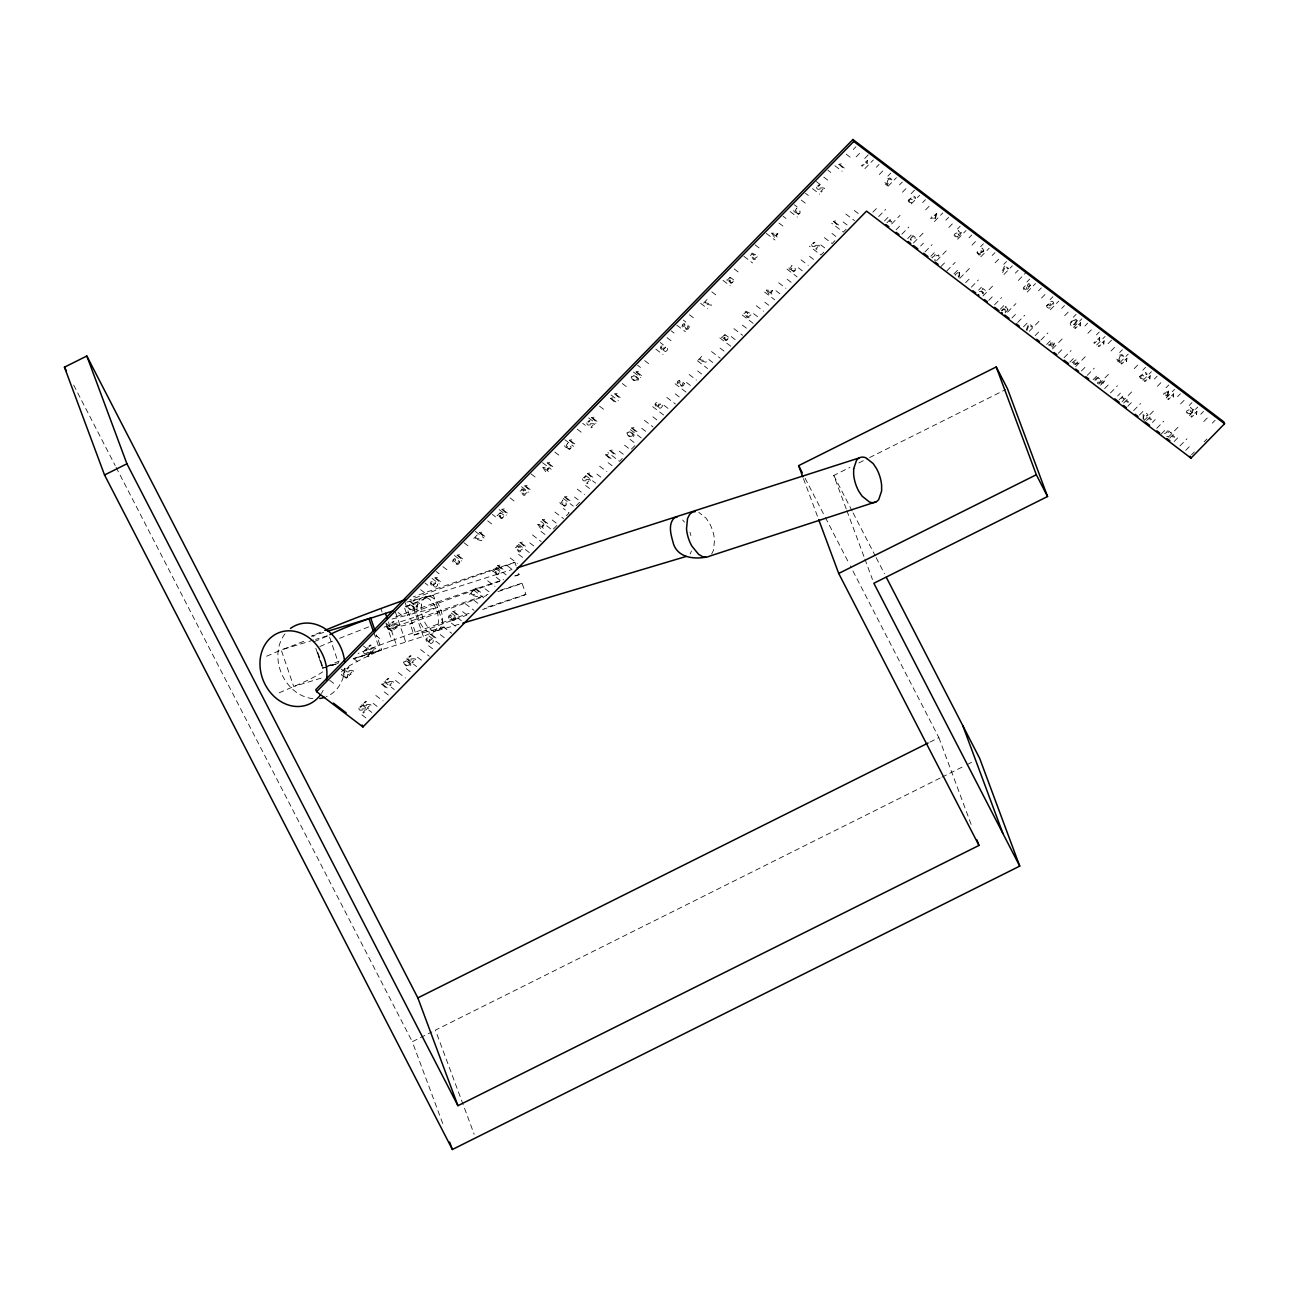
<?xml version="1.0" encoding="UTF-8"?>
<svg xmlns="http://www.w3.org/2000/svg" width="1289" height="1289" viewBox="0 0 1289 1289"><rect width="100%" height="100%" fill="white"/><g stroke="black" fill="none" stroke-linecap="round" stroke-linejoin="round"><path stroke-width="0.75" stroke-dasharray="5 3.75" d="M1143.117 419.215L1143.166 414.43A2.417 2.079 -23 0 1 1144.02 413.366L1146.147 413.012L1147.79 414.478A2.127 1.821 -23 0 1 1147.758 415.654L1146.453 416.009C1147.323 411.11 1141.587 416.186 1144.02 419.553M1168.092 395.965L1168.479 389.89L1164.918 393.548L1164.144 392.968L1162.984 395.53L1164.998 394.708L1167.463 396.593M1052.323 347.353C1053.016 346.193 1057.061 341.617 1051.55 342.197A2.046 1.756 -23 0 0 1050.567 343.083L1050.616 344.453L1048.666 344.646M690.114 554.028L691.5 551.015M1001.311 310.762L1003.325 308.764L1005.855 309.408A2.288 1.966 -23 0 1 1006.145 310.858C1010.189 307.894 1003.889 307.555 1005.243 306.798A2.046 1.756 -23 0 1 1006.79 306.701L1008.143 309.441L1005.227 312.808M711.641 553.996L713.494 550.306L714.509 540.027A24.491 13.712 71.9 0 0 709.192 522.77L706.018 518.097L698.783 512.345M931.802 257.591L934.606 255.77A1.708 1.466 -23 0 1 935.073 254.497L935.492 254.159A2.046 1.756 -23 0 1 937.119 253.836L938.698 254.868A2.24 1.917 -23 0 1 938.859 256.285C936.378 253.933 936.346 256.495 932.688 257.913M1002.262 310.794C1003.873 307.346 1007.627 311.793 1003.696 312.566M1026.221 329.952L1028.783 323.62L1032.473 326.439L1031.812 327.1L1029.025 324.973L1026.882 330.596M1072.11 362.708L1075.542 360.034A2.594 2.224 -23 0 1 1077.604 360.469L1077.91 363.289L1074.833 364.658M1094.764 380.11C1098.695 373.294 1104.56 381.061 1097.148 383.639M1095.698 380.368C1098.599 375.405 1102.466 380.158 1097.374 382.543M853.205 149.54L855.96 146.72M856.105 156.92L861.713 151.184M864.71 158.466L868.899 154.164M864.903 168.601L873.298 160.013M876.294 167.28L879.082 164.412M879.291 174.563L884.882 168.827M887.879 176.11L890.683 173.242M566.354 515.793L569.142 512.925L563.357 508.527M576.135 505.771L580.34 501.469L574.54 497.055M622.297 458.481L619.51 461.349L607.909 452.52M634.897 445.591L630.692 449.893L622.007 443.271M823.735 252.161L820.932 255.029L809.347 246.199M834.918 240.689L832.13 243.557L823.429 236.95M846.116 229.233L843.312 232.101L831.727 223.271M888.073 186.244L896.467 177.656M872.895 212.153L877.084 207.851M899.464 184.923L902.268 182.055M878.679 216.568L885.672 209.398M902.461 192.206L908.052 186.47M884.48 220.967L888.669 216.681M911.049 193.753L915.254 189.451M886.88 222.82L891.037 218.582L891.746 221.595L891.102 222.256L890.506 220.371L888.363 222.562M891.666 223.948L900.06 215.36M911.259 203.888L919.653 195.3M896.064 229.796L900.254 225.494M922.634 202.566L925.438 199.698M901.865 234.211L908.858 227.041M925.631 209.849L931.238 204.113M907.649 238.61L911.855 234.324M913.45 243.025L923.23 233.003M934.428 221.531L942.823 212.943M920.636 246.006L923.44 243.138M945.82 220.21L948.607 217.342M925.035 251.854L932.028 244.684M948.817 227.492L954.408 221.756M930.819 256.253L935.024 251.967M957.405 229.039L960.208 226.171M936.62 260.668L946.416 250.646M957.598 239.174L965.993 230.586M941.018 266.517L946.609 260.781M968.99 237.853L971.793 234.985M946.803 270.932L955.197 262.328M971.987 245.136L977.578 239.4M954.005 273.896L958.194 269.61M980.575 246.682L983.378 243.814M958.903 277.763L959.918 271.077L954.972 274.766L955.729 275.363M959.789 278.311L969.586 268.289M980.784 256.817L989.179 248.229M965.59 282.726L969.779 278.424M992.159 255.496L994.963 252.644M971.39 287.141L978.383 279.971M995.156 262.779L1000.763 257.043M978.577 290.122L981.38 287.254M1003.76 264.326L1006.548 261.458M982.975 295.954L992.756 285.932M1003.954 274.46L1012.348 265.872M988.76 300.369L992.965 296.067M1015.345 273.139L1018.133 270.287M994.56 304.784L1001.553 297.614M1018.342 280.422L1025.335 273.252M1000.345 309.199L1004.55 304.897M1026.93 281.969L1029.734 279.101M1007.547 312.164L1015.941 303.576M1027.124 292.104L1035.518 283.516M1011.946 318.012L1016.135 313.71M1038.515 290.798L1041.319 287.93M1017.73 322.427L1024.723 315.257M1041.512 298.065L1047.103 292.329M1023.53 326.842L1027.72 322.54M1050.1 299.612L1052.904 296.744M1029.315 331.241L1039.111 321.219M1050.309 309.747L1058.688 301.159M1035.115 335.656L1039.305 331.354M1061.685 308.442L1064.488 305.574M1040.916 340.07L1047.909 332.9M1064.682 315.708L1070.289 309.972M1046.7 344.485L1050.906 340.183M1073.286 317.255L1076.073 314.387M1052.501 348.884L1062.281 338.862M1073.479 327.406L1081.874 318.802M1058.285 353.299L1062.49 348.997M1084.871 326.085L1087.658 323.217M1064.086 357.714L1071.078 350.544M1087.868 333.352L1093.459 327.632M1069.87 362.128L1074.075 357.826M1096.456 334.898L1099.259 332.03M1075.671 366.527L1085.467 356.505M1096.649 345.049L1105.044 336.445M1081.471 370.942L1085.66 366.64M1108.041 343.728L1112.246 339.426M1087.255 375.357L1094.248 368.187M1111.037 350.995L1116.628 345.275M1093.056 379.772L1097.245 375.47M1119.625 352.542L1122.429 349.673M1098.84 384.186L1108.637 374.148M1119.835 362.692L1128.213 354.088M1101.144 383.316L1104.351 380.819L1104.625 383.494L1103.964 384.17L1103.384 382.269L1100.145 385.572M1104.641 388.585L1108.83 384.299M1110.425 393L1117.434 385.83M1134.207 368.638L1139.814 362.918M1117.627 395.981L1120.431 393.113M1142.811 370.185L1145.599 367.317M1119.223 399.703L1123.364 395.465L1124.072 398.478L1123.428 399.139L1122.832 397.238L1120.689 399.445M1122.026 401.83L1131.806 391.792M1143.005 380.336L1151.399 371.731M1123.637 403.07L1127.778 398.833L1128.503 401.846L1127.843 402.506L1127.263 400.621L1125.104 402.812M1127.811 406.228L1132.016 401.942M1154.396 379.014L1157.184 376.146M1133.611 410.643L1140.604 403.489M1157.393 386.281L1162.984 380.561M1139.395 415.058L1143.601 410.756M1165.981 387.828L1168.785 384.96M1143.794 420.907L1154.992 409.435M1166.174 397.979L1174.569 389.375M1146.533 420.504L1150.674 416.25L1151.383 419.263L1150.739 419.94L1150.142 418.039L1148 420.246M1152.382 422.438L1155.186 419.586M1177.566 396.658L1180.37 393.79M1156.781 428.286L1163.774 421.132M1180.563 403.924L1186.154 398.204M1161.18 434.135L1166.771 428.399M1189.151 405.471L1191.954 402.619M1168.366 437.116L1178.162 427.078M1189.36 415.622L1197.739 407.018M1169.784 438.034L1173.941 433.797L1174.65 436.81L1174.005 437.47L1173.409 435.569L1171.266 437.777M1174.166 441.515L1178.355 437.229M1200.736 414.301L1203.539 411.433M1179.951 445.93L1186.96 438.776M1203.733 421.567L1209.34 415.848M1185.751 450.344L1189.94 446.042M1212.337 423.114L1215.124 420.262M1191.552 454.759L1194.339 451.891M1204.135 441.853L1206.939 439.001M1073.27 362.644L1074.059 364.288M1048.843 345.629L1050.599 345.098L1051.647 346.322M1164.515 433.587L1166.787 432.54A1.708 1.466 -23 0 1 1167.254 431.267L1167.673 430.929A2.046 1.756 -23 0 1 1169.3 430.607L1170.879 431.638A2.24 1.917 -23 0 1 1171.04 433.056C1167.625 429.028 1168.994 433.861 1166.626 433.603M516.099 565.919L514.907 562.439L511.588 563.744A171.743 8.749 -18.9 0 0 418.828 596.581L409.821 599.949M515.777 575.941L519.096 574.636L516.712 567.659M497.925 591.651A171.743 8.749 -18.9 0 1 518.774 584.545L522.093 583.24L525.944 594.487L522.625 595.792A171.743 8.749 -18.9 0 0 482.634 609.552M525.864 594.551L525.074 594.664A211.025 10.763 -18.9 0 0 484.293 608.182M384.041 627.147L416.524 616.545L437.599 607.345L407.082 615.191L423.001 608.795A171.743 8.749 -18.9 0 1 499.729 581.387M406.841 602.108L433.362 595.147L444.399 627.195L413.946 635.042L410.079 623.683L426.014 617.399A171.743 8.749 -18.9 0 1 486.726 595.534M979.35 291.523L981.686 291.008L983.233 292.571L984.409 290.831L982.121 289.09L982.766 288.43L985.602 290.589L983.33 293.908L982.589 293.489M934.622 259.588L935.492 260.12A2.385 2.046 -23 0 1 934.654 260.475M1166.803 436.359L1168.06 436.6M846.229 508.913L833.774 475.464L849.902 467.408M858.845 462.944L867.803 458.465M869.592 457.579L1005.678 389.6M929.901 742.126L938.875 737.646L850.305 565.871M442.707 1123.492L412.287 1041.721L431.879 1031.925M940.132 778.057L435.44 1030.153L474.159 1134.223M941.937 777.17L965.284 765.505M967.072 764.603L972.47 761.912M315.821 648.319L322.685 668.169M405.294 606.748L433.346 595.147M373.858 632.609L380.046 650.671L353.283 658.84L423.34 636.412L444.399 627.195M266.597 656.23L281.195 649.93A51.479 2.659 -18.9 0 0 305.332 640.601M314.371 641.616L328.953 635.316L315.579 639.408M319.881 646.53L334.125 640.504M279.149 692.821L293.731 686.521A51.608 5.849 -20.9 0 0 322.637 671.843M339.539 638.297L369.186 626.712M425.918 597L512.007 569.545M313.678 639.989L281.195 649.93L293.731 686.521L324.312 677.176M328.776 666.042L338.217 663.158M353.315 658.534L381.608 649.882L376.469 634.865M322.637 668.185L337.944 663.513L322.588 668.201L316.482 650.107M323.732 632.416L311.6 636.122A173.129 8.83 -18.9 0 1 323.185 631.094M458.965 624.295L433.716 631.771M392.017 619.026L409.306 614.772M424.226 597.194L428.399 596.388M519.096 574.636L518.226 574.813A211.025 10.763 -18.9 0 0 514.585 575.99M522.061 583.224L521.223 583.418A210.993 10.763 -18.9 0 0 499.165 590.668M312.18 635.88L313.485 635.783A51.479 2.659 -18.9 0 1 313.791 636.395M410.079 623.795L412.254 623.393L388.118 629.322A210.993 10.763 -18.9 0 1 487.951 594.406M981.203 291.813L982.089 292.152A1.74 1.482 -23 0 1 982.621 293.135M514.907 562.439L514.037 562.6A211.025 10.763 -18.9 0 0 413.221 596.888M436.214 571.559L439.146 573.766M846.164 154.181L850.514 157.484M834.885 165.733L842.12 171.244M827.925 170.261L830.825 172.468M823.784 177.092L828.134 180.412M816.356 181.604L820.287 184.585M854.301 210.494L858.651 213.797M812.505 188.661L819.74 194.172M845.81 214.022L854.51 220.628M805.464 193.286L808.348 195.493M843.119 221.95L847.469 225.269M801.307 200.117L805.657 203.42M794.266 204.742L797.166 206.949M831.921 233.422L836.271 236.725M790.125 211.573L797.359 217.1M783.084 216.214L785.968 218.421M820.739 244.878L825.089 248.181M778.927 223.045L783.277 226.348M809.54 256.35L813.891 259.653M766.294 233.406L774.979 240.012M801.049 259.862L808.3 265.389M798.358 267.806L802.693 271.109M755.096 244.862L760.897 249.276M786.967 269.127L797.101 276.845M787.16 279.262L792.961 283.677M743.914 256.334L752.599 262.94M778.669 282.79L785.919 288.301M775.978 290.734L781.762 295.149M734.166 268.885L738.516 272.205M764.586 292.055L774.721 299.773M764.78 302.19L770.58 306.605M722.984 280.358L730.219 285.868M756.289 305.719L763.539 311.229M753.598 313.662L757.932 316.965M711.786 291.813L716.136 295.133M742.206 314.983L753.791 323.797M742.4 325.118L746.75 328.421M700.588 303.286L707.838 308.796M733.908 328.647L742.593 335.253M731.217 336.574L735.552 339.893M689.406 314.742L693.756 318.045M719.826 337.895L731.411 346.725M683.315 320.091L685.877 322.057M720.019 348.046L724.37 351.349M676.773 325.102L685.458 331.724M711.528 351.575L720.213 358.181M671.166 330.838L674.066 333.045M708.837 359.502L713.171 362.821M667.025 337.67L671.376 340.973M697.446 360.823L707.58 368.541M660.226 342.487L663.384 344.888M697.639 370.974L701.989 374.277M655.827 349.126L663.078 354.636M689.148 374.487L696.382 380.013M686.441 382.43L690.791 385.733M644.645 360.598L648.995 363.901M675.065 383.751L686.65 392.565M637.604 365.222L640.488 367.429M675.259 393.886L679.609 397.205M633.447 372.054L640.697 377.564M666.767 397.415L675.452 404.037M664.061 405.358L668.411 408.661M622.265 383.526L626.599 386.829M652.685 406.68L664.27 415.493M652.879 416.814L657.229 420.133M611.067 394.982L618.317 400.492M644.387 420.343L653.072 426.965M641.68 428.286L646.031 431.589M599.594 406.228L603.655 409.322M630.305 429.608L641.89 438.421M630.031 439.388L634.72 442.965M588.686 417.91L595.937 423.42M582.692 423.324L585.319 425.322M619.3 451.198L623.65 454.518M577.214 429.156L581.275 432.25M608.118 462.67L612.452 465.974M564.856 439.726L573.557 446.348M599.627 466.199L606.861 471.71M596.92 474.126L601.27 477.446M554.834 452.085L558.894 455.178M585.528 475.448L595.679 483.166M585.593 485.486L590.04 488.869M542.476 462.654L551.176 469.277M577.246 489.127L584.481 494.638M531.1 473.965L536.514 478.09M563.148 498.376L573.299 506.094M521.546 486.678L528.796 492.189M554.866 512.039L563.551 518.661M552.159 519.983L557.96 524.397L552.353 530.117L540.768 521.304M510.073 497.925L514.134 501.018M540.977 531.439L546.762 535.853M499.165 509.606L506.4 515.117M532.486 534.967L541.171 541.589M492.398 514.456L495.572 516.873M529.779 542.911L535.579 547.326M487.693 520.853L491.754 523.946M518.387 544.232L529.972 553.045M518.597 554.367L522.931 557.67M475.335 531.422L484.019 538.045M510.106 557.895L517.34 563.406M507.399 565.839L511.749 569.142M463.959 542.75L469.373 546.874M496.007 567.16L506.142 574.878M496.217 577.295L500.551 580.598M454.405 555.462L461.639 560.973M487.709 580.823L494.96 586.334M485.018 588.751L490.819 593.166M442.933 566.709L446.993 569.802M473.627 590.072L483.762 597.79M473.82 600.223L479.621 604.638M432.024 578.374L439.259 583.901M465.329 603.751L474.03 610.358M425.016 583.031L427.948 585.27M462.638 611.679L466.989 614.998M420.552 589.637L424.613 592.714M451.247 613L461.381 620.718M451.44 623.151L455.79 626.454M409.644 601.302L416.879 606.829M442.949 626.663L451.649 633.286M440.258 634.607L444.608 637.91M398.172 612.549L402.232 615.643M428.866 635.928L440.451 644.742M428.641 645.741L434.86 650.478M385.814 623.135L394.498 629.741M420.568 649.592L429.269 656.214M417.443 657.197L423.662 661.95M375.792 635.477L379.852 638.571M406.486 658.856L416.621 666.574M406.244 668.669L412.48 673.406M363.434 646.047L372.118 652.669M398.188 672.52L405.439 678.03M395.497 680.463L401.282 684.862M353.412 658.405L357.472 661.499M384.106 681.784L394.241 689.502M384.299 691.919L390.1 696.334M341.053 668.975L349.738 675.597M375.808 695.448L383.059 700.958M373.117 703.375L378.902 707.79M329.662 680.302L335.092 684.427M361.726 704.696L371.86 712.43M361.919 714.847L367.719 719.262M682.654 519.999L684.491 522.142M833.774 475.464L852.222 511.201M853.141 512.99L875.263 555.897M876.182 557.686L884.48 573.766M805.077 478.187L824.461 515.761M825.379 517.55L849.37 564.083M73.682 385.073L115.188 465.587M116.123 467.375L412.287 1041.721M938.875 737.646L972.051 826.845M846.905 510.766L864.194 557.235M864.887 559.088L872.492 579.534M803.466 478.67L817.983 517.695M423.34 636.412L412.287 604.348M405.068 602.575L416.105 634.639M404.698 608.215L407.082 615.191M395.401 612.098L405.842 642.405M388.472 622.007L396.513 645.338M380.9 608.521L382.092 612.017M386.265 624.182L391.937 640.585A173.032 8.83 -18.9 0 0 358.068 653.491M329.581 637.137L338.379 662.772M317.964 652.766L323.12 667.766M689.921 532.164L690.904 535.563M911.323 240.27C908.971 236.741 915.738 235.355 913.756 238.852L915.061 238.497A2.127 1.821 -23 0 0 915.093 237.305L913.45 235.839L911.323 236.209A2.417 2.079 -23 0 0 910.469 237.273L910.372 240.125M413.946 635.042L429.865 628.645A171.743 8.749 -18.9 0 1 466.956 615.111M391.937 640.585A211.025 10.763 -18.9 0 1 469.196 613.306M326.681 666.397A173.032 8.83 -18.9 0 1 339.2 661.08M395.659 616.883A211.025 10.763 -18.9 0 1 503.58 579.599M341.504 671.923A68.929 7.283 -21.5 0 1 381.608 649.882M312.856 698.638A38.799 32.386 66.6 0 1 281.405 673.277A38.799 32.386 66.6 0 1 285.481 633.253M344.775 668.105A38.799 32.386 66.6 0 1 326.326 696.704M323.152 690.356A38.799 32.386 66.6 0 1 321.38 693.466M888.105 183.344L887.444 185.68L883.674 182.812L884.318 182.152L887.122 184.279L887.17 179.509A2.417 2.079 -23 0 1 888.024 178.43L890.135 178.075L891.779 179.542A2.127 1.821 -23 0 1 891.746 180.718L890.441 181.088C892.149 176.98 885.269 179.815 888.105 183.344M1119.932 359.905L1119.271 362.241L1115.501 359.373L1116.145 358.713L1118.949 360.839L1118.997 356.07A2.417 2.079 -23 0 1 1119.851 354.991L1121.962 354.636L1123.605 356.102A2.127 1.821 -23 0 1 1123.573 357.279L1122.284 357.649C1123.976 353.54 1117.096 356.376 1119.932 359.905M426.804 639.521C430.027 645.128 431.122 634.897 426.804 639.521M431.203 583.127C434.425 588.735 435.521 578.503 431.203 583.127M655.875 404.247C659.098 409.838 660.194 399.622 655.875 404.247M661.241 347.498C664.463 353.105 665.559 342.874 661.241 347.498M343.776 676.306L346.193 678.272L348.803 675.726A2.385 2.046 -23 0 0 348.465 674.614L347.418 674.904C349.706 678.642 341.907 677.386 345.661 674.743C340.538 676.113 344.421 672.197 344.55 672.004A2.24 1.917 -23 0 0 342.955 672.294L341.617 673.841A2.046 1.756 -23 0 0 341.794 675.275L342.117 675.613A1.708 1.466 -23 0 0 343.502 675.903L343.776 676.306M562.246 504.402L564.663 506.368L567.273 503.838A2.385 2.046 -23 0 0 566.934 502.71L565.887 503.016C568.175 506.754 560.377 505.497 564.131 502.855C559.007 504.225 562.874 500.309 563.019 500.1A2.24 1.917 -23 0 0 561.408 500.406L560.087 501.953A2.046 1.756 -23 0 0 560.264 503.387L560.586 503.725A1.708 1.466 -23 0 0 561.956 503.999L562.246 504.402M566.999 447.654L569.416 449.619L572.026 447.09A2.385 2.046 -23 0 0 571.688 445.962L570.64 446.268C572.928 450.006 565.13 448.749 568.884 446.107C563.76 447.476 567.627 443.561 567.772 443.368A2.24 1.917 -23 0 0 566.161 443.658L564.84 445.204A2.046 1.756 -23 0 0 565.017 446.639L565.339 446.977A1.708 1.466 -23 0 0 566.709 447.251L566.999 447.654M791.317 269.852L793.734 271.818L796.328 269.288A2.385 2.046 -23 0 0 796.006 268.16L794.959 268.466C797.23 272.205 789.448 270.932 793.202 268.289C788.078 269.675 791.945 265.76 792.091 265.55A2.24 1.917 -23 0 0 790.479 265.856L789.158 267.403A2.046 1.756 -23 0 0 789.319 268.837L789.658 269.175A1.708 1.466 -23 0 0 791.027 269.449L791.317 269.852M796.086 212.524L798.503 214.49L801.114 211.96A2.385 2.046 -23 0 0 800.775 210.832L799.728 211.138C802.016 214.876 794.233 213.603 797.972 210.961C792.848 212.347 796.731 208.431 796.876 208.222A2.24 1.917 -23 0 0 795.265 208.528L793.927 210.075A2.046 1.756 -23 0 0 794.105 211.509L794.427 211.847A1.708 1.466 -23 0 0 795.812 212.121L796.086 212.524M495.814 572.413L497.055 574.056A1.676 1.434 -23 0 0 498.021 574.088C501.34 572.88 496.636 569.19 495.814 572.413M500.132 516.196L501.373 517.84A1.676 1.434 -23 0 0 502.339 517.872C505.659 516.663 500.954 512.974 500.132 516.196M724.627 338.137L725.868 339.78A1.676 1.434 -23 0 0 726.835 339.813C730.154 338.604 725.433 334.914 724.627 338.137M729.848 280.889L731.089 282.533A1.676 1.434 -23 0 0 732.055 282.565C735.375 281.356 730.67 277.667 729.848 280.889M1077.153 320.735L1075.493 323.91L1072.69 325.779A2.143 1.821 -23 0 1 1071.256 325.634C1067.389 323.185 1075.38 316.224 1077.153 320.735M1076.299 320.897C1070.434 331.982 1069.097 317.448 1076.299 320.897M494.863 572.461L496.909 574.926L499.971 573.202A2.562 2.191 -23 0 0 499.955 571.688L496.201 568.884L492.978 570.415A2.046 1.756 -23 0 0 492.914 571.8C493.751 572.751 494.622 567.241 497.57 570.528A2.288 1.966 -23 0 0 495.894 570.963L494.863 572.461M499.181 516.245L501.228 518.694L504.289 516.97A2.562 2.191 -23 0 0 504.273 515.455L500.519 512.668L497.296 514.198A2.046 1.756 -23 0 0 497.232 515.584C498.07 516.535 498.94 511.024 501.888 514.311A2.288 1.966 -23 0 0 500.213 514.746L499.181 516.245M723.677 338.185L725.723 340.65L728.784 338.926A2.562 2.191 -23 0 0 728.768 337.412L725.014 334.608L721.792 336.139A2.046 1.756 -23 0 0 721.727 337.525C722.565 338.475 723.419 332.965 726.384 336.252A2.288 1.966 -23 0 0 724.708 336.687L723.677 338.185M728.897 280.938L730.944 283.403L734.005 281.679A2.562 2.191 -23 0 0 733.989 280.164L730.235 277.361L727.012 278.907A2.046 1.756 -23 0 0 726.948 280.277C727.786 281.228 728.656 275.733 731.604 279.004A2.288 1.966 -23 0 0 729.928 279.439L728.897 280.938M908.213 200.23L908.697 201.906L910.743 202.744A2.385 2.046 -23 0 0 912.032 202.309L911.822 201.406C907.698 204 909.389 196.621 912.209 199.795C911.275 195.348 915.142 198.313 915.399 198.49A2.24 1.917 -23 0 0 915.238 197.072L913.659 196.041A2.046 1.756 -23 0 0 912.032 196.363L911.613 196.685A1.708 1.466 -23 0 0 911.146 197.958L908.213 200.23M1030.459 285.336C1028.396 287.157 1028.477 290.073 1024.932 290.218C1020.421 288.108 1026.189 285.932 1026.286 284.627A2.046 1.756 -23 0 1 1027.269 283.741L1029.299 283.773L1030.459 285.336M1139.702 376.436L1140.185 378.112L1142.231 378.966A2.385 2.046 -23 0 0 1143.52 378.531L1143.311 377.613C1139.186 380.207 1140.862 372.827 1143.681 376.017C1142.763 371.57 1146.63 374.535 1146.888 374.696A2.24 1.917 -23 0 0 1146.727 373.278L1145.148 372.263A2.046 1.756 -23 0 0 1143.52 372.569L1143.101 372.908A1.708 1.466 -23 0 0 1142.634 374.181L1139.702 376.436M431.235 639.457L428.657 641.922A4.963 4.238 -23 0 0 430.107 642.631L433.152 640.552A1.998 1.708 -23 0 1 433.088 641.922L431.944 643.114A2.481 2.127 -23 0 1 430.8 643.501L427.561 642.276L425.982 640.166A2.594 2.224 -23 0 1 426.691 638.248L429.446 637.475L431.235 639.457M435.618 583.063L433.056 585.512A4.963 4.238 -23 0 0 434.506 586.237L437.551 584.159A1.998 1.708 -23 0 1 437.487 585.528L436.343 586.721A2.481 2.127 -23 0 1 435.199 587.107L431.96 585.883L430.381 583.756A2.594 2.224 -23 0 1 431.09 581.855L433.845 581.081L435.618 583.063M660.29 404.166L657.712 406.631A4.963 4.238 -23 0 0 659.162 407.356L662.224 405.278A1.998 1.708 -23 0 1 662.143 406.631L660.999 407.823A2.481 2.127 -23 0 1 659.855 408.21L656.617 407.002L655.054 404.875A2.594 2.224 -23 0 1 655.763 402.974L658.502 402.184L660.29 404.166M665.656 347.434L663.094 349.899A4.963 4.238 -23 0 0 664.528 350.608L667.589 348.529A1.998 1.708 -23 0 1 667.509 349.899L666.365 351.091A2.481 2.127 -23 0 1 665.221 351.478L661.998 350.254L660.419 348.143A2.594 2.224 -23 0 1 661.128 346.225L663.867 345.452L665.656 347.434M1046.716 305.719L1046.7 306.089A2.481 2.127 -23 0 0 1046.99 307.072L1048.199 307.974A1.998 1.708 -23 0 0 1049.729 307.894C1051.808 306.428 1046.265 308.135 1047.748 305.364A4.963 4.238 -23 0 1 1048.714 303.978C1048.521 308.007 1056.239 304.994 1053.032 301.787A2.594 2.224 -23 0 0 1050.97 301.368L1046.716 305.719M517.195 549.404L518.404 551.628A2.868 2.449 -23 0 0 519.773 551.934L522.48 550.194A2.352 2.014 -23 0 0 522.673 549.001C523.398 547.841 517.517 554.109 518.661 548.486A1.74 1.482 -23 0 1 519.821 547.906L520.756 547.164L517.308 545.489L514.569 548.292L517.437 546.552L519.258 547.406L517.195 549.404M521.948 492.769L523.141 494.992A2.868 2.449 -23 0 0 524.51 495.314L527.233 493.574A2.352 2.014 -23 0 0 527.427 492.366C528.152 491.206 522.271 497.49 523.415 491.866A1.74 1.482 -23 0 1 524.559 491.27L525.509 490.545L522.045 488.853L519.322 491.657L522.174 489.917L524.011 490.787L521.948 492.769M745.767 315.177L746.959 317.4A2.868 2.449 -23 0 0 748.329 317.706L751.052 315.966A2.352 2.014 -23 0 0 751.245 314.774C751.97 313.614 746.089 319.881 747.233 314.258A1.74 1.482 -23 0 1 748.377 313.678L749.328 312.937L745.864 311.261L743.141 314.065L745.993 312.325L747.829 313.179L745.767 315.177M752.067 257.059L753.275 259.282A2.868 2.449 -23 0 0 754.645 259.588L757.352 257.864A2.352 2.014 -23 0 0 757.545 256.656C758.27 255.496 752.389 261.764 753.533 256.14A1.74 1.482 -23 0 1 754.677 255.56L755.628 254.819L752.18 253.143L749.441 255.947L752.309 254.207L754.129 255.061L752.067 257.059M958.629 234.904L959.338 235.678L961.626 232.374L958.79 230.215L958.146 230.876L960.418 232.6L959.242 234.356L957.244 232.713L954.617 234.05A2.868 2.449 -23 0 0 954.118 235.323L955.761 237.579A2.352 2.014 -23 0 0 957.083 237.611L958.307 236.967L957.63 236.338C953.747 238.755 955.036 231.875 958.098 233.937A1.74 1.482 -23 0 1 958.629 234.904M1190.907 411.739L1191.616 412.512L1193.888 409.209L1191.068 407.05L1190.408 407.711L1192.696 409.435L1191.519 411.191L1189.521 409.548L1186.895 410.885A2.868 2.449 -23 0 0 1186.396 412.158L1188.023 414.413A2.352 2.014 -23 0 0 1189.36 414.446L1190.585 413.801L1189.908 413.189C1186.025 415.59 1187.298 408.71 1190.375 410.772A1.74 1.482 -23 0 1 1190.907 411.739M1024.111 287.963C1027.011 293.038 1028.3 283.193 1024.111 287.963M455.678 562.246C458.272 567.402 459.835 557.476 455.678 562.246M451.424 618.43C454.018 623.602 455.581 613.661 451.424 618.43M685.104 327.245C687.698 332.401 689.261 322.476 685.104 327.245M680.205 384.025C682.799 389.181 684.362 379.24 680.205 384.025M1004.421 266.05L1001.682 272.72L1002.407 273.268L1005.194 266.855L1007.982 268.982L1008.626 268.321L1004.421 266.05M816.598 187.195L816.952 188.645A2.417 2.079 -23 0 0 818.064 189.29L823.413 188.71L820.755 191.513L821.447 192.013C832.162 183.666 810.926 191.835 819.868 184.988A2.127 1.821 -23 0 0 818.547 185.1L816.598 187.195M981.251 252.273L979.431 254.126L977.835 253.224A1.676 1.434 -23 0 1 977.98 252.354L979.962 251.049L981.251 252.273M459.802 561.94C458.481 567.063 454.501 562.874 453.502 562.213A2.046 1.756 -23 0 1 452.616 561.44C453.229 555.978 458.465 559.877 459.802 561.94M455.565 618.124C454.244 623.248 450.264 619.058 449.249 618.398A2.046 1.756 -23 0 1 448.363 617.624C448.975 612.162 454.211 616.061 455.565 618.124M689.228 326.923C687.907 332.063 683.943 327.873 682.928 327.213A2.046 1.756 -23 0 1 682.042 326.439C682.654 320.977 687.891 324.86 689.228 326.923M684.346 383.703C683.025 388.843 679.045 384.638 678.03 383.993A2.046 1.756 -23 0 1 677.144 383.22C677.756 377.758 682.993 381.641 684.346 383.703M345.678 669.797L346 671.247A2.417 2.079 -23 0 0 347.095 671.907L352.445 671.408L349.754 674.179L350.415 674.695C361.274 666.494 339.925 674.34 348.981 667.621A2.127 1.821 -23 0 0 347.659 667.734L345.678 669.797M363.546 651.67L363.869 653.136A2.417 2.079 -23 0 0 364.964 653.781L370.314 653.297L367.623 656.053L368.283 656.568C379.143 648.367 357.794 656.23 366.849 649.511A2.127 1.821 -23 0 0 365.528 649.608L363.546 651.67M358.874 708.112L359.18 709.578A2.417 2.079 -23 0 0 360.292 710.223L365.641 709.74L362.934 712.511L363.611 713.01C374.471 704.809 353.105 712.672 362.177 705.953A2.127 1.821 -23 0 0 360.856 706.05L358.874 708.112M367.816 647.287L368.138 648.754A2.417 2.079 -23 0 0 369.234 649.398L374.583 648.915L371.893 651.67L372.569 652.186C383.429 643.984 362.064 651.847 371.119 645.128A2.127 1.821 -23 0 0 369.798 645.225L367.816 647.287M363.144 703.746L363.466 705.212A2.417 2.079 -23 0 0 364.561 705.856L369.911 705.357L367.22 708.128L367.881 708.644C378.74 700.443 357.391 708.289 366.447 701.57A2.127 1.821 -23 0 0 365.125 701.683L363.144 703.746M390.712 623.828L391.034 625.294A2.417 2.079 -23 0 0 392.146 625.955L397.495 625.455L394.788 628.226L395.465 628.726C406.325 620.525 384.96 628.388 394.015 621.669A2.127 1.821 -23 0 0 392.694 621.781L390.712 623.828M385.572 680.705L385.894 682.171A2.417 2.079 -23 0 0 386.99 682.816L392.339 682.332L389.632 685.087L390.309 685.603C401.169 677.402 379.82 685.265 388.875 678.546A2.127 1.821 -23 0 0 387.554 678.642L385.572 680.705M411.868 601.995L412.19 603.461A2.417 2.079 -23 0 0 413.286 604.106L418.635 603.623L415.944 606.378L416.605 606.893C427.465 598.692 406.116 606.555 415.171 599.836A2.127 1.821 -23 0 0 413.85 599.933L411.868 601.995M407.84 658.018L408.162 659.485A2.417 2.079 -23 0 0 409.257 660.129L414.623 659.646L411.916 662.417L412.593 662.917C423.453 654.715 402.087 662.578 411.143 655.859A2.127 1.821 -23 0 0 409.821 655.956L407.84 658.018M586.849 422.937L587.156 424.403A2.417 2.079 -23 0 0 588.267 425.064L593.617 424.564L590.91 427.336L591.587 427.835C602.446 419.634 581.081 427.497 590.136 420.778A2.127 1.821 -23 0 0 588.815 420.891L586.849 422.937M582.58 478.783L582.886 480.249A2.417 2.079 -23 0 0 583.998 480.894L589.347 480.41L586.64 483.182L587.317 483.681C598.177 475.48 576.811 483.343 585.883 476.624A2.127 1.821 -23 0 0 584.562 476.721L582.58 478.783M811.667 244.507L811.989 245.973A2.417 2.079 -23 0 0 813.085 246.634L818.434 246.135L815.744 248.906L816.404 249.405C827.264 241.204 805.915 249.067 814.97 242.348A2.127 1.821 -23 0 0 813.649 242.445L811.667 244.507M413.962 608.279C407.598 613.596 407.179 598.515 413.962 608.279M409.95 664.302C403.586 669.619 403.151 654.538 409.95 664.302M637.701 379.111C631.336 384.428 630.917 369.331 637.701 379.111M633.221 435.199C626.857 440.516 626.422 425.418 633.221 435.199M1052.839 303.286C1049.23 309.215 1049.165 298.839 1052.839 303.286M1077.411 361.967C1073.801 367.881 1073.737 357.504 1077.411 361.967M407.775 606.056C407.469 609.053 412.561 612.033 414.526 609.133A2.143 1.821 -23 0 0 414.849 607.828L411.255 604.46L407.775 606.056M403.763 662.079C403.441 665.076 408.532 668.056 410.514 665.156A2.143 1.821 -23 0 0 410.82 663.851L407.227 660.484L403.763 662.079M631.513 376.887C631.191 379.884 636.283 382.865 638.264 379.965A2.143 1.821 -23 0 0 638.587 378.644L634.978 375.292L631.513 376.887M627.034 432.975C626.712 435.956 631.803 438.953 633.769 436.053A2.143 1.821 -23 0 0 634.091 434.731L630.498 431.38L627.034 432.975M936.765 213.475L935.186 219.742L932.72 217.857L930.69 218.679L931.866 216.117L932.64 216.697L936.765 213.475M1029.54 285.336C1026.979 289.461 1026.527 281.775 1029.54 285.336M1053.822 343.792C1051.26 347.901 1050.809 340.232 1053.822 343.792M935.814 214.683L935.121 218.582L933.333 217.229L935.814 214.683M959.532 272.72L958.839 276.619L957.05 275.25L959.532 272.72M1168.092 391.534L1167.399 395.433L1165.627 394.08L1168.092 391.534M977.03 252.322L978.625 254.884A2.562 2.191 -23 0 0 980.317 254.706L983.878 251.001L982.524 248.261A2.046 1.756 -23 0 0 980.977 248.358C979.624 249.115 985.924 249.438 981.88 252.418A2.288 1.966 -23 0 0 981.574 250.952L979.06 250.324L977.03 252.322M453.47 560.071C454.614 564.453 457.45 556.832 453.47 560.071M449.217 616.255C450.377 620.637 453.196 613.016 449.217 616.255M682.896 325.07C684.04 329.452 686.876 321.831 682.896 325.07M677.998 381.85C679.158 386.217 681.978 378.612 677.998 381.85M867.449 160.384L867.062 163.719L866.482 161.818L862.18 166.217L861.471 165.685L867.449 160.384M1080.553 322.733L1080.166 326.069L1079.586 324.183L1075.268 328.582L1074.575 328.05L1080.553 322.733M1099.759 337.525L1099.372 340.86L1098.776 338.959L1094.474 343.373L1093.781 342.842L1099.759 337.525M1104.174 340.892L1103.787 344.227L1103.207 342.342L1098.905 346.741L1098.212 346.209L1104.174 340.892M1126.94 358.229L1126.554 361.565L1125.974 359.663L1121.672 364.078L1120.963 363.546L1126.94 358.229M1150.239 375.776L1149.852 379.127L1149.256 377.226L1144.954 381.625L1144.261 381.093L1150.239 375.776M1173.699 393.822L1173.312 397.157L1172.716 395.256L1168.414 399.671L1167.721 399.139L1173.699 393.822M1196.917 411.32L1196.53 414.671L1195.934 412.77L1191.632 417.169L1190.939 416.637L1196.917 411.32M386.909 627.276L392.194 632.077L392.871 631.384L388.408 628.001L390.599 627.26L389.923 626.744L386.909 627.276M434.989 577.859L440.274 582.66L440.951 581.967L436.488 578.584L438.679 577.843L438.002 577.327L434.989 577.859M457.144 555.156L462.429 559.958L463.105 559.265L458.642 555.881L460.85 555.14L460.173 554.624L457.144 555.156M477.268 534.903L473.708 538.56L481.425 540.687L482.118 539.978L480.233 538.995L475.238 538.174L477.929 535.418L477.268 534.903M479.379 532.566L484.664 537.368L485.341 536.675L480.878 533.275L483.069 532.534L482.392 532.019L479.379 532.566M501.904 509.316L507.189 514.118L507.866 513.425L503.419 510.025L505.61 509.284L504.934 508.768L501.904 509.316M524.768 485.905L530.053 490.69L530.73 490.013L526.266 486.614L528.474 485.872L527.797 485.357L524.768 485.905M542.927 467.52L545.972 472.145L548.743 471.726L547.39 470.678L549.13 467.746L542.927 467.52M547.358 462.928L552.643 467.73L553.319 467.037L548.856 463.653L551.048 462.912L550.371 462.397L547.358 462.928M569.367 440.21L574.652 445.011L575.329 444.318L570.866 440.935L573.057 440.194L572.38 439.678L569.367 440.21M591.587 417.636L596.871 422.438L597.548 421.745L593.085 418.345L595.276 417.604L594.6 417.088L591.587 417.636M610.47 398.285L615.755 403.086L616.432 402.394L611.969 399.01L614.16 398.269L613.483 397.753L610.47 398.285M614.74 393.902L620.025 398.704L620.702 398.011L616.239 394.627L618.446 393.886L617.769 393.371L614.74 393.902M636.057 371.893L641.342 376.694L642.019 376.001L637.572 372.618L639.763 371.877L639.086 371.361L636.057 371.893M707.049 299.531L703.488 303.173L711.222 305.3L711.915 304.591L710.03 303.624L705.035 302.802L707.725 300.031L707.049 299.531M771.74 233.132L774.786 237.756L777.557 237.337L776.204 236.306L777.944 233.373L771.74 233.132M838.897 164.299L844.182 169.101L844.843 168.408L840.396 165.008L842.587 164.267L841.91 163.751L838.897 164.299M548.47 468.439L546.745 470.195L544.167 468.245L548.47 468.439M777.283 234.05L775.559 235.823L772.997 233.857L777.283 234.05M631.578 427.98L636.863 432.782L637.539 432.089L633.076 428.689L635.284 427.948L634.607 427.432L631.578 427.98M833.274 221.354L838.559 226.139L839.22 225.462L834.773 222.062L836.964 221.321L836.287 220.806L833.274 221.354M381.753 684.153L387.038 688.954L387.715 688.262L383.268 684.862L385.459 684.121L384.783 683.605L381.753 684.153M452.89 611.357L458.175 616.142L458.852 615.465L454.405 612.066L456.596 611.324L455.919 610.809L452.89 611.357M475.109 588.525L480.394 593.327L481.071 592.634L476.608 589.25L478.799 588.509L478.122 587.993L475.109 588.525M497.586 565.533L502.871 570.334L503.548 569.641L499.101 566.258L501.292 565.517L500.615 565.001L497.586 565.533M520.015 542.524L525.3 547.326L525.976 546.633L521.529 543.233L523.721 542.492L523.044 541.976L520.015 542.524M537.851 524.333L540.897 528.957L543.668 528.538L542.315 527.507L544.055 524.575L537.851 524.333M542.282 519.741L547.567 524.542L548.244 523.85L543.781 520.466L545.988 519.725L545.311 519.209L542.282 519.741M564.614 496.958L569.899 501.759L570.56 501.067L566.113 497.683L568.304 496.926L567.627 496.426L564.614 496.958M587.317 473.482L592.602 478.283L593.278 477.591L588.815 474.191L591.007 473.45L590.33 472.934L587.317 473.482M605.621 454.84L610.905 459.641L611.582 458.948L607.135 455.565L609.326 454.824L608.65 454.308L605.621 454.84M609.906 450.473L615.191 455.275L615.852 454.582L611.405 451.182L613.596 450.441L612.919 449.925L609.906 450.473M701.699 356.457L698.139 360.098L705.856 362.225L706.549 361.516L704.664 360.549L699.669 359.728L702.36 356.956L701.699 356.457M766.391 290.122L769.436 294.746L772.224 294.327L770.854 293.296L772.594 290.363L766.391 290.122M430.59 634.269L435.875 639.054L436.552 638.377L432.089 634.978L434.28 634.236L433.62 633.721L430.59 634.269M472.982 590.861L469.422 594.519L477.156 596.646L477.848 595.937L475.963 594.954L470.968 594.132L473.659 591.377L472.982 590.861M771.934 291.04L770.21 292.812L767.648 290.847L771.934 291.04M543.394 525.251L541.67 527.008L539.108 525.058L543.394 525.251M417.185 606.056A18.094 9.877 74 0 0 431.203 632.4A18.094 9.877 74 0 0 434.764 605.927A18.094 9.877 74 0 0 417.185 606.056M421.422 605.153A17.901 9.78 74 0 0 435.295 631.239A17.901 9.78 74 0 0 438.808 605.04A17.901 9.78 74 0 0 421.422 605.153"/><path stroke-width="1.5" d="M852.915 139.502L315.773 689.696L316.595 691.661L362.95 726.948L866.53 211.122L1190.972 458.143L1224.55 423.759L1223.712 421.793L852.915 139.502L853.753 141.452L1224.55 423.759M316.595 691.661L853.753 141.452M886.316 577.343L979.656 758.335L1019.728 866.111L452.375 1149.498L104.538 474.98L64.45 367.188L86.83 356.006L417.845 997.895L457.933 1105.688L978.963 845.439L976.901 839.864M104.538 474.98L126.918 463.798L86.83 356.006M802.773 476.817L798.632 465.651L996.236 366.946L1007.466 388.714L1047.554 496.507L873.861 583.256L1019.728 866.111M978.963 845.439L838.704 573.444L1036.324 474.739L996.236 366.946M417.845 997.895L928.096 743.028M329.968 634.639A68.752 3.545 -19 0 1 365.27 619.977L392.936 610.938M375.035 630.16L373.198 630.82L368.928 618.639L370.684 617.995L374.535 629.241M859.135 457.949L517.743 567.708M876.133 501.792L709.014 556.332A21.832 12.213 71.9 0 1 702.247 556.494L698.557 554.286L691.839 546.053A24.491 13.712 71.9 0 1 686.521 528.796L687.536 518.516L689.389 514.843A21.832 12.213 71.9 0 1 695.222 511.636M369.057 618.607L327.503 631.272M462.815 623.151L686.199 556.445M677.063 517.115L674.614 517.662C668.008 523.56 670.667 533.952 672.81 541.38C676.048 556.945 692.145 559.587 705.808 557.186M1002.391 313.163L1001.521 312.454M885.978 224.608L888.878 226.816M896.113 232.326L899.013 234.534M908.229 241.542L910.743 243.46M913.498 245.555L917.832 248.874M923.633 253.288L927.983 256.592M935.218 262.102L938.118 264.309M972.889 290.782L975.773 292.974M984.474 299.596L987.358 301.803M994.609 307.314L998.959 310.617M1004.743 315.032L1009.094 318.351M1016.328 323.861L1019.228 326.069M1036.614 339.297L1039.514 341.504M1053.999 352.525L1056.883 354.733M1064.134 360.243L1068.484 363.562M1075.719 369.073L1078.619 371.28M1085.854 376.791L1088.754 378.998M1114.824 398.849L1119.174 402.152M1123.525 405.455L1126.409 407.662M1135.11 414.285L1138.01 416.492M1145.148 421.922L1149.595 425.306M1156.829 430.832L1159.729 433.023M1166.964 438.55L1169.864 440.757M333.352 703.085L346.145 712.817M978.931 295.374L978.254 294.553M1036.324 474.739L1047.554 496.507M798.632 465.651L802.322 472.821M126.918 463.798L457.933 1105.688M64.45 367.188L66.303 370.765M1190.15 456.193L1190.972 458.143M362.128 724.982L362.95 726.948M962.819 725.691L1002.906 833.484M818.676 519.548L838.704 573.444M449.619 1142.07L452.375 1149.498M385.475 613.29L387.264 618.511M324.812 630.418A173.129 8.83 -18.9 0 1 380.9 608.521A211.025 10.763 -18.9 0 1 405.89 599.498M324.747 697.301A38.799 32.386 66.6 0 1 319.769 698.493M290.46 628.484A38.799 32.386 66.6 0 1 324.377 628.275A38.799 32.386 66.6 0 1 344.679 662.192M320.381 694.916A38.799 32.386 66.6 0 1 265.228 684.701A38.799 32.386 66.6 0 1 286.706 630.901A38.799 32.386 66.6 0 1 326.471 679.69M853.672 468.745L853.64 474.255A24.491 13.712 71.9 0 0 858.957 491.512L862.132 496.184L869.366 501.953A21.832 12.213 71.9 0 0 878.76 499.455L881.612 491.012L881.628 485.486A24.491 13.712 71.9 0 0 876.311 468.229L873.136 463.557L865.902 457.804A21.832 12.213 71.9 0 0 856.524 460.302L853.672 468.745"/></g></svg>
